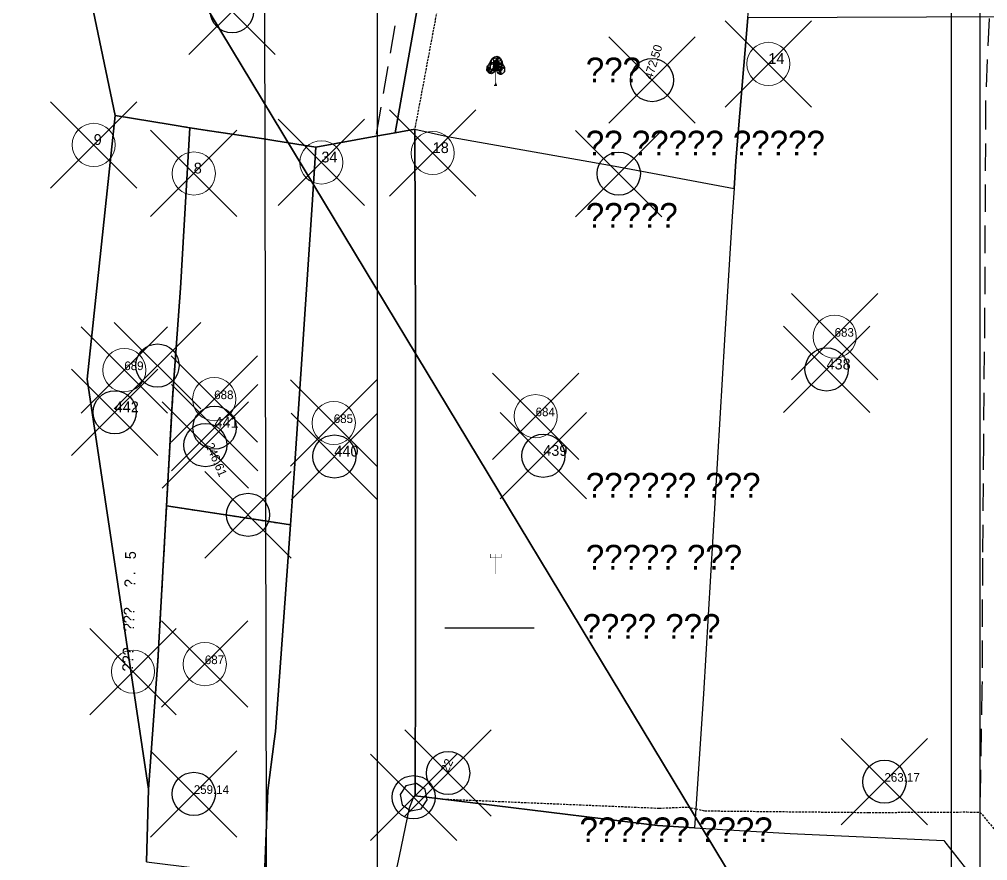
# Model space of a CAD drawing. Header units: millimetres. Extents: x -1419336 to 38707697, y -75591640 to 81.
# Drawn here: x 771.9 to 996.1, y -1547.2 to -1352.4 of the extents above; entities that cross this region are included whole.
import ezdxf

# ---------------------------------------------------------------- set-up
doc = ezdxf.new("R2010")
doc.units = ezdxf.units.MM
doc.header["$PDMODE"] = 35
doc.header["$PDSIZE"] = 10
for name, pattern in [('ACAD_ISO02W100', [15, 12, -3]), ('DASHED', [0.75, 0.5, -0.25]), ('DASHED2', [9.525, 6.35, -3.175])]:
    doc.linetypes.add(name, pattern=pattern)
for name, color, linetype in [('Image', 7, 'Continuous'), ('Legend', 250, 'Continuous'), ('Line_Marking_Adusting_Sheet', 1, 'Continuous'), ('Sym_Electric_Pole', 250, 'Continuous'), ('Sym_Traverse_Stone', 5, 'Continuous'), ('Sym_Tree', 92, 'Continuous'), ('Text_Dimension_No', 1, 'Continuous'), ('Text_Survey_No_Old', 5, 'Continuous'), ('Text_Traverse_Stone_No', 1, 'Continuous')]:
    doc.layers.add(name, color=color, linetype=linetype)
for name, color, linetype, lineweight in [('Line_Vahivat', 250, 'ACAD_ISO02W100', 25), ('Plane_Table_Station', 1, 'Continuous', 25), ('Poly_Survey_Bndry', 250, 'Continuous', 30), ('Poly_Village_Bndry', 250, 'Continuous', 30), ('Text_Map_In', 250, 'Continuous', 0), ('Text_Survey_No', 250, 'Continuous', 0)]:
    doc.layers.add(name, color=color, linetype=linetype, lineweight=lineweight)
doc.layers.add('Text_Chalta_No', color=5, linetype='Continuous', lineweight=0, true_color=0x0000ff)
doc.styles.add('Fence', font='txt.shx')
doc.styles.get("Standard").update_dxf_attribs({"font": 'SakalBharati.ttf'})
doc.linetypes.add('FENCE', pattern='A,2,-0.252673,["X",Fence,S=0.75,R=0,X=0,Y=-0.373672],-0.747327', length=3)
picture_1 = doc.add_image_def('image3.jpg', size_in_pixel=(14388, 11097))

msp = doc.modelspace()

# ---------------------------------------------------------------- linework, layer by layer
at = {"layer": 'Legend', "color": 0, "linetype": 'FENCE', "lineweight": -3, "transparency": 33554687}
msp.add_line((891.1, -1493.39), (870.45, -1493.39), dxfattribs=at)
at = {"layer": 'Legend'}
msp.add_lwpolyline([(-63.2, -1105.39), (994.35, -1105.39), (994.35, -1801.26), (-63.2, -1801.26)], close=True, dxfattribs=at)
at = {"layer": 'Legend', "lineweight": 30}
msp.add_lwpolyline([(876.16, -1794.64), (-56.58, -1794.64), (-56.58, -1112.01), (876.16, -1112.01), (987.73, -1112.01), (987.73, -1154.3), (987.73, -1188.75), (987.73, -1205.79), (987.73, -1213), (987.73, -1224.82), (987.73, -1660.73), (987.73, -1720.19), (987.73, -1760.13), (987.73, -1794.64)], close=True, dxfattribs=at)
msp.add_lwpolyline([(854.78, -1112.01), (854.78, -1154.3), (854.78, -1188.75), (854.78, -1224.82), (854.78, -1660.73), (854.78, -1720.19), (854.78, -1760.13), (854.78, -1794.64)], dxfattribs=at)
at = {"layer": 'Line_Marking_Adusting_Sheet'}
msp.add_lwpolyline([(829.5, -1734.35), (828.46, -1193.34)], dxfattribs=at)
at = {"layer": 'Line_Vahivat', "linetype": 'DASHED2'}
for points in [[(1003.02, -1220.7), (999.55, -1287.49), (996.86, -1342.63), (995.65, -1371.55), (995.44, -1419.81), (995.16, -1450.34), (994.94, -1477.16), (994.83, -1507.12), (994.36, -1536.33), (994.31, -1553.13)], [(863.72, -1325.73), (854.43, -1379.42)]]:
    msp.add_lwpolyline(points, dxfattribs=at)
at = {"layer": 'Line_Vahivat', "linetype": 'DASHED'}
for points in [[(886.02, -1256.89), (875.62, -1314.39), (868.18, -1352.63), (863.47, -1377.78)], [(869.34, -1532.91), (920.1, -1535.05), (926.72, -1534.79), (928.57, -1535.21)], [(928.57, -1535.21), (930.62, -1535.67), (968.62, -1536.05), (991.35, -1535.93), (994.37, -1535.98), (997.7, -1539.94), (999.78, -1542.36)]]:
    msp.add_lwpolyline(points, dxfattribs=at)
at = {"layer": 'Plane_Table_Station'}
for p in [(910.72, -1388.09), (803.9, -1432.53), (824.87, -1467.11)]:
    msp.add_point(p, dxfattribs=at)
at = {"layer": 'Poly_Survey_Bndry'}
for points in [[(886.02, -1256.89), (880.52, -1256.47), (868.25, -1325.96), (858.95, -1378.6), (863.47, -1377.78), (871.06, -1379.48), (909.89, -1386.38), (937.42, -1391.49), (937.83, -1385.13), (940.58, -1352.03), (942.21, -1332.46), (944.47, -1306.49), (947, -1276.88), (948.38, -1262.4), (948.42, -1261.27), (941.31, -1260.86), (911.13, -1258.8)], [(787.65, -1343.53), (794.07, -1374.64), (806.82, -1376.74), (811.38, -1377.47), (815.94, -1378.19), (828.51, -1380.06), (831.33, -1380.51), (840.58, -1381.92), (854.43, -1379.42), (854.43, -1379.42), (858.95, -1378.6), (868.25, -1325.96), (864.6, -1325.81), (863.72, -1325.73), (832.8, -1322.82), (829.91, -1322.66), (828.56, -1322.65), (822.14, -1322.03), (819.71, -1321.77), (817.9, -1322.27), (793.4, -1317.61), (790.59, -1329.82)], [(794.07, -1374.64), (787.61, -1435.67), (801.79, -1530.65), (803.98, -1500.94), (806, -1465), (807.41, -1439.99), (809.2, -1414.58), (811.38, -1377.47), (806.82, -1376.74)], [(806, -1465), (827.3, -1468.29), (834.67, -1469.41), (835.52, -1457.53), (839.72, -1395.28), (840.58, -1381.92), (831.33, -1380.51), (828.51, -1380.06), (815.94, -1378.19), (811.38, -1377.47), (809.2, -1414.58), (807.41, -1439.99)], [(863.47, -1377.78), (871.06, -1379.48), (909.89, -1386.38), (937.42, -1391.49), (937.01, -1397.92), (935.18, -1426.57), (930.35, -1508.6), (928.57, -1535.21), (928.28, -1539.57), (919.69, -1539.05), (869.34, -1532.91), (863.6, -1532.22), (863.63, -1500.36), (863.63, -1474.58), (863.63, -1425.91)], [(806, -1465), (803.98, -1500.94), (801.79, -1530.65), (801.34, -1547.46), (813.14, -1548.94), (828.68, -1550.74), (829.44, -1530.95), (830.93, -1519.53), (831.24, -1517.3), (833.37, -1487.6), (834.67, -1469.41), (827.3, -1468.29)]]:
    msp.add_lwpolyline(points, close=True, dxfattribs=at)
for points in [[(868.25, -1325.96), (858.95, -1378.6)], [(794.07, -1374.64), (787.65, -1343.53)], [(1000.02, -1549.75), (999.78, -1542.36), (998.7, -1509.48), (997.93, -1485.43), (998.13, -1483.44), (998.24, -1473.64), (998.78, -1451.8), (998.88, -1447.09), (999.27, -1427.76), (1000.38, -1398.55), (1002.29, -1361.49), (1002.69, -1351.77), (940.58, -1352.03), (937.83, -1385.13), (937.42, -1391.49), (937.01, -1397.92), (935.18, -1426.57), (930.35, -1508.6), (928.57, -1535.21), (928.28, -1539.57), (950.38, -1540.89), (986, -1542.54), (986.49, -1543.12), (993.26, -1551.78)], [(940.58, -1352.03), (937.83, -1385.13), (937.42, -1391.49)], [(801.79, -1530.65), (787.61, -1435.67), (794.07, -1374.64)], [(857.03, -1559.61), (859.96, -1546.2), (862.27, -1534.97), (863.35, -1532.18), (863.6, -1532.22), (863.63, -1500.36), (863.63, -1474.58), (863.63, -1425.91), (863.47, -1377.78), (858.95, -1378.6), (854.43, -1379.42), (854.43, -1379.42), (840.58, -1381.92), (839.72, -1395.28), (835.52, -1457.53), (834.67, -1469.41), (833.37, -1487.6), (831.24, -1517.3), (830.93, -1519.53), (829.44, -1530.95), (828.68, -1550.74)], [(854.43, -1379.42), (854.43, -1379.42), (858.95, -1378.6)], [(858.95, -1378.6), (863.47, -1377.78)], [(863.47, -1377.78), (863.63, -1425.91), (863.63, -1474.58), (863.63, -1500.36), (863.6, -1532.22)], [(863.47, -1377.78), (871.06, -1379.48), (909.89, -1386.38), (937.42, -1391.49)], [(840.58, -1381.92), (831.33, -1380.51), (828.51, -1380.06)], [(840.58, -1381.92), (854.43, -1379.42)], [(834.67, -1469.41), (835.52, -1457.53), (839.72, -1395.28), (840.58, -1381.92)], [(937.42, -1391.49), (937.01, -1397.92), (935.18, -1426.57), (930.35, -1508.6), (928.57, -1535.21)], [(829.44, -1530.95), (830.93, -1519.53), (831.24, -1517.3), (833.37, -1487.6), (834.67, -1469.41)], [(801.34, -1547.46), (801.79, -1530.65)], [(928.57, -1535.21), (928.28, -1539.57)]]:
    msp.add_lwpolyline(points, dxfattribs=at)
at = {"layer": 'Poly_Survey_Bndry', "linetype": 'DASHED'}
for points in [[(811.38, -1377.47), (806.82, -1376.74), (794.07, -1374.64)], [(811.38, -1377.47), (809.2, -1414.58), (807.41, -1439.99), (806, -1465)], [(828.51, -1380.06), (815.94, -1378.19), (811.38, -1377.47)], [(806, -1465), (803.98, -1500.94), (801.79, -1530.65)], [(806, -1465), (827.3, -1468.29), (834.67, -1469.41)], [(829.44, -1530.95), (828.68, -1550.74)]]:
    msp.add_lwpolyline(points, dxfattribs=at)
at = {"layer": 'Poly_Village_Bndry'}
for points in [[(824.92, -1641.95), (836.5, -1633.5), (848.11, -1625.02), (850.04, -1608.31), (852, -1593.17), (853.58, -1580.1), (855.21, -1568.26), (857.03, -1559.61), (859.96, -1546.2), (862.27, -1534.97), (863.35, -1532.18)], [(863.35, -1532.18), (863.6, -1532.22)], [(863.6, -1532.22), (869.34, -1532.91)], [(869.34, -1532.91), (919.69, -1539.05), (928.28, -1539.57)], [(928.28, -1539.57), (950.38, -1540.89), (986, -1542.54), (986.49, -1543.12), (993.26, -1551.78), (1000.91, -1561.6)]]:
    msp.add_lwpolyline(points, dxfattribs=at)
at = {"layer": 'Sym_Electric_Pole'}
for points, const_width in [([(880.9, -1477.08), (883.55, -1477.08)], 0.1), ([(880.95, -1477.08), (880.95, -1476.2)], 0.064), ([(880.98, -1477.09), (880.98, -1476.21)], 0.1), ([(882.23, -1477.08), (882.23, -1476.2)], 0.1), ([(882.23, -1477.08), (882.23, -1480.81)], 0.1), ([(882.23, -1477.08), (882.23, -1476.2)], 0.064), ([(883.47, -1477.04), (883.47, -1476.16)], 0.1)]:
    msp.add_lwpolyline(points, dxfattribs=dict(at, const_width=const_width))
at = {"layer": 'Sym_Traverse_Stone'}
msp.add_lwpolyline([(866.36, -1533.15), (865.89, -1530.74), (863.85, -1529.37), (861.44, -1529.84), (860.07, -1531.88), (860.55, -1534.29), (862.58, -1535.66), (864.99, -1535.19)], close=True, dxfattribs=at)
msp.add_point((863.22, -1532.51), dxfattribs=at)
at = {"layer": 'Sym_Tree'}
for p, q in [((882.45, -1360.98), (882.23, -1361)), ((881.87, -1367.58), (882.5, -1367.58))]:
    msp.add_line(p, q, dxfattribs=at)
at = {"layer": 'Sym_Tree', "color": 82, "const_width": 0.8}
for points in [[(881.91, -1364.36), (882.01, -1361.81)], [(882, -1364.37), (882.1, -1361.82)], [(882.34, -1363.99), (882.44, -1361.45)], [(882.66, -1364.42), (882.76, -1361.87)], [(881.27, -1363.77), (881.6, -1364.24)], [(881.78, -1363.88), (882.11, -1364.35)], [(883.55, -1363.99), (883.07, -1364.31)], [(883.18, -1363.79), (883.52, -1364.26)]]:
    msp.add_lwpolyline(points, dxfattribs=at)
at = {"layer": 'Sym_Tree', "color": 34}
msp.add_lwpolyline([(882.23, -1367.58, 0.48, 0.16, 0), (882.23, -1366.94, 0.16, 0.16, 0), (882.23, -1364.33, 0.16, 0.16, 0)], format="xyseb", dxfattribs=at)
at = {"layer": 'Sym_Tree', "color": 82}
msp.add_open_spline([(882.01, -1364.44), (881.86, -1364.6), (881.64, -1364.84), (881.21, -1364.95), (880.83, -1364.92), (880.5, -1364.6), (880.04, -1364.21), (880.25, -1363.62), (880.26, -1363.04), (880.93, -1362.71), (880.95, -1361.9), (881.45, -1361.39), (881.85, -1361.04), (882.13, -1361.01), (882.23, -1361)], degree=3, knots=[0, 0, 0, 0, 0.357151, 0.545743, 0.741494, 0.970117, 1.319935, 1.641608, 1.935314, 2.250626, 2.755061, 3.137005, 3.457298, 3.618487, 3.618487, 3.618487, 3.618487], dxfattribs=at)
at = {"layer": 'Sym_Tree', "color": 82, "start_tangent": (882.225801, -1367.581842), "end_tangent": (882.225801, -1367.581842)}
msp.add_spline([(882.45, -1364.44), (882.88, -1364.91), (883.19, -1365.03), (883.53, -1365.03), (883.88, -1364.83), (884.32, -1364.4), (884.33, -1363.84), (884.28, -1363.32), (883.93, -1362.89), (883.71, -1362.03), (883.36, -1361.46), (882.94, -1361.08), (882.45, -1360.98)], degree=3, dxfattribs=at)
at = {"layer": 'Sym_Tree', "color": 82}
for points in [[(882.23, -1361), (881.53, -1361.34), (881.24, -1361.59), (881.08, -1361.86)], [(881.28, -1361.64), (881.34, -1361.59), (882.23, -1361), (882.04, -1361.02)], [(882.67, -1361), (882.1, -1361.38), (881.65, -1361.39), (882.23, -1361)], [(881.65, -1361.39), (882.23, -1361), (882.43, -1361), (882.31, -1361.14)], [(882.23, -1361), (882.04, -1361.02), (881.85, -1361.09), (881.68, -1361.2)], [(881.85, -1361.09), (881.68, -1361.2), (881.96, -1361.06), (882.04, -1361.02)], [(881.78, -1361.59), (882.05, -1361.37), (882.67, -1361), (882.84, -1361.86)], [(881.96, -1361.06), (882.04, -1361.02), (881.84, -1361.1), (882.04, -1361.02)], [(881.84, -1361.1), (882.04, -1361.02), (882, -1361.06), (881.96, -1361.06)], [(882.67, -1361), (882.84, -1361.86), (882.11, -1361.84), (882.09, -1361.39)], [(882.23, -1361), (882.45, -1360.98), (882.67, -1361), (882.1, -1361.38)], [(882.43, -1361), (882.31, -1361.14), (882.17, -1361.18), (882.27, -1361.08)], [(882.17, -1361.18), (882.19, -1361.12), (882.27, -1361.08), (882.23, -1361)], [(882.27, -1361.08), (882.23, -1361), (882.43, -1361), (882.27, -1361.08)], [(882.43, -1361), (882.27, -1361.08), (882.45, -1360.98), (882.67, -1361)], [(883.48, -1361.7), (883.24, -1361.45), (882.67, -1361), (882.4, -1361.83)], [(882.67, -1361), (882.4, -1361.83), (883.12, -1361.91), (883.2, -1361.47)], [(882.45, -1360.98), (882.67, -1361), (882.94, -1361.1), (882.86, -1361.05)], [(882.67, -1361), (883.32, -1361.42), (883.58, -1361.71), (883.7, -1362)], [(883.54, -1361.76), (883.48, -1361.7), (882.67, -1361), (882.86, -1361.05)], [(882.67, -1361), (882.86, -1361.05), (883.04, -1361.14), (883.19, -1361.27)], [(880.4, -1363.24), (880.24, -1363.44), (880.15, -1364.02), (880.95, -1364.09)], [(880.36, -1363.07), (880.3, -1363.2), (880.26, -1363.35), (880.24, -1363.44)], [(880.26, -1363.35), (880.24, -1363.44), (880.42, -1363.52), (880.61, -1363.17)], [(880.36, -1363.27), (880.36, -1363.27), (880.4, -1363.24), (880.24, -1363.44)], [(880.54, -1363.08), (880.56, -1363.66), (880.25, -1363.43), (880.56, -1363.66)], [(880.25, -1363.43), (880.56, -1363.66), (880.72, -1363.25), (880.61, -1363.17)], [(880.3, -1363.31), (880.27, -1363.32), (880.26, -1363.35), (880.35, -1363.25)], [(880.26, -1363.35), (880.35, -1363.25), (880.35, -1363.25)], [(880.36, -1363.27), (880.27, -1363.32), (880.33, -1363.29), (880.32, -1363.18)], [(880.33, -1363.29), (880.32, -1363.18), (880.3, -1363.31), (880.27, -1363.32)], [(880.29, -1363.38), (880.29, -1363.38), (880.36, -1363.27), (880.27, -1363.32)], [(880.51, -1363.11), (880.43, -1363.09), (880.32, -1363.18), (880.29, -1363.38)], [(880.32, -1363.18), (880.29, -1363.38), (880.38, -1363.25), (880.4, -1363.15)], [(880.38, -1363.32), (880.38, -1363.25), (880.29, -1363.38)], [(880.6, -1363), (880.53, -1363.01), (880.36, -1363.07), (880.3, -1363.2)], [(880.4, -1363.15), (880.43, -1363.09), (880.32, -1363.18), (880.36, -1363.07)], [(880.32, -1363.18), (880.36, -1363.07), (880.38, -1363.32), (880.38, -1363.25)], [(880.35, -1363.25), (880.35, -1363.25), (880.36, -1363.27)], [(880.46, -1363.1), (881.03, -1362.91), (880.37, -1363.07), (880.43, -1363.01)], [(880.37, -1363.07), (880.43, -1363.01), (880.47, -1362.97), (880.53, -1362.91)], [(880.51, -1363.14), (880.38, -1363.25), (880.58, -1363.11), (880.54, -1363.08)], [(880.38, -1363.25), (880.4, -1363.15), (880.51, -1363.11)], [(880.42, -1363.52), (880.61, -1363.17), (880.51, -1363.14), (880.38, -1363.25)], [(880.51, -1363.11), (880.51, -1363.11), (880.4, -1363.15), (880.43, -1363.09)], [(880.53, -1362.92), (880.47, -1362.97), (880.43, -1363.01), (880.51, -1362.99)], [(880.43, -1363.01), (880.51, -1362.99), (880.53, -1363.01), (880.6, -1363)], [(880.56, -1363.09), (880.61, -1363.05), (880.51, -1363.11), (880.43, -1363.09)], [(880.58, -1363.11), (880.54, -1363.08), (880.46, -1363.1), (881.03, -1362.91)], [(880.47, -1362.97), (880.53, -1362.91), (880.59, -1362.87), (880.61, -1362.98)], [(880.59, -1362.87), (880.61, -1362.98), (880.53, -1363.01), (880.47, -1362.97)], [(880.53, -1363.01), (880.47, -1362.97), (880.53, -1362.91), (880.54, -1362.97)], [(880.47, -1362.97), (880.53, -1362.97), (880.53, -1362.92), (880.47, -1362.97)], [(880.53, -1362.97), (880.53, -1362.97), (880.47, -1362.97), (880.53, -1362.97)], [(880.56, -1362.93), (880.51, -1362.99), (880.71, -1362.76)], [(880.61, -1362.98), (880.53, -1362.97), (880.56, -1362.93), (880.51, -1362.99)], [(880.53, -1362.91), (880.54, -1362.97), (880.53, -1362.92), (880.56, -1362.93)], [(880.53, -1362.92), (880.56, -1362.93), (880.53, -1362.97)], [(880.53, -1363.01), (880.6, -1363), (880.61, -1362.98), (880.53, -1362.97)], [(880.6, -1363), (880.6, -1363), (880.6, -1363), (880.53, -1363.01)], [(880.72, -1363.25), (880.62, -1363.05), (880.54, -1363.08), (880.56, -1363.66)], [(880.62, -1363.05), (880.62, -1363.16), (880.54, -1363.08), (880.62, -1363.05)], [(880.54, -1363.08), (880.62, -1363.05), (880.61, -1363.15), (880.54, -1363.11)], [(880.61, -1363.15), (880.54, -1363.11), (880.61, -1363.15), (880.62, -1363.06)], [(880.68, -1363.33), (880.6, -1363.3), (880.68, -1363.33), (880.54, -1363.28)], [(880.68, -1363.33), (880.54, -1363.28), (880.68, -1363.33), (880.56, -1363.66)], [(881.2, -1362.83), (881.08, -1363.99), (880.56, -1363.66), (880.83, -1363.09)], [(881.08, -1363.99), (880.56, -1363.66), (880.6, -1363), (880.83, -1362.95)], [(880.61, -1363.15), (880.62, -1363.06), (880.56, -1363.09), (880.61, -1363.05)], [(880.56, -1363.66), (880.83, -1363.09), (880.79, -1363.9), (880.79, -1364.21)], [(880.68, -1363.33), (880.56, -1363.66), (880.61, -1363.17), (880.72, -1363.25)], [(880.72, -1363.25), (880.78, -1363.37), (880.56, -1363.66), (880.71, -1363.34)], [(880.59, -1362.87), (880.6, -1362.89), (880.71, -1362.76), (880.84, -1362.68)], [(880.71, -1362.76), (880.71, -1362.76), (880.59, -1362.87), (880.6, -1362.89)], [(880.72, -1363.25), (880.61, -1363.17), (880.72, -1363.25), (880.59, -1363.29)], [(880.72, -1363.25), (880.59, -1363.29), (880.72, -1363.25), (880.78, -1363.37)], [(880.85, -1362.82), (880.84, -1362.68), (880.6, -1363)], [(880.71, -1362.76), (880.84, -1362.68), (880.6, -1363), (880.6, -1362.89)], [(880.6, -1363), (880.6, -1362.89), (880.66, -1362.97), (880.84, -1362.68)], [(880.6, -1363), (880.83, -1362.95), (881.01, -1362.8), (880.83, -1362.95)], [(880.6, -1363), (880.6, -1363), (880.6, -1363)], [(880.6, -1363), (880.6, -1363), (880.6, -1363)], [(880.61, -1363.17), (880.66, -1363.13), (880.62, -1363.05), (880.62, -1363.16)], [(880.61, -1363.17), (880.72, -1363.25), (880.61, -1363.17), (880.66, -1363.13)], [(880.82, -1362.98), (880.83, -1363.09), (880.72, -1363.25), (880.62, -1363.05)], [(880.66, -1362.97), (880.84, -1362.68), (880.85, -1362.82), (880.96, -1362.82)], [(880.85, -1362.88), (880.85, -1362.82), (880.66, -1362.97), (880.84, -1362.88)], [(880.66, -1362.97), (880.84, -1362.88), (880.85, -1362.82), (880.68, -1362.94)], [(880.85, -1362.82), (880.68, -1362.94), (880.84, -1362.88), (880.85, -1362.82)], [(880.71, -1362.76), (880.84, -1362.68), (880.95, -1362.39), (880.91, -1362.39)], [(880.83, -1362.59), (880.83, -1362.58), (880.71, -1362.76), (880.84, -1362.68)], [(880.83, -1363.09), (880.82, -1362.98), (880.74, -1363.29), (880.72, -1363.25)], [(880.74, -1363.29), (880.72, -1363.25), (880.87, -1363.25), (880.82, -1363.31)], [(880.78, -1363.37), (880.82, -1363.31), (880.83, -1363.09), (880.82, -1362.98)], [(880.87, -1363.25), (880.83, -1363.09), (880.83, -1363.09), (880.82, -1362.98)], [(880.83, -1363.09), (880.82, -1362.98), (880.82, -1362.98), (880.92, -1362.99)], [(880.82, -1362.98), (880.92, -1362.99), (880.82, -1362.98), (880.83, -1363.09)], [(880.87, -1363.25), (880.82, -1363.31), (881.08, -1363.99), (880.93, -1364.01)], [(880.87, -1362.72), (880.84, -1362.68), (880.83, -1362.59), (880.83, -1362.58)], [(881.01, -1362.8), (880.83, -1362.95), (880.83, -1363.09), (880.83, -1362.95)], [(881.2, -1362.83), (881.01, -1362.8), (880.87, -1363.25), (880.83, -1363.09)], [(880.83, -1363.09), (880.83, -1362.95), (880.85, -1362.82)], [(880.85, -1362.82), (880.85, -1362.82), (880.85, -1362.82), (880.84, -1362.68)], [(880.84, -1362.88), (880.85, -1362.82), (880.87, -1362.72), (880.84, -1362.68)], [(881.15, -1362.19), (880.95, -1362.39), (881.01, -1362.8), (880.85, -1362.82)], [(880.85, -1362.65), (880.87, -1362.72), (880.95, -1362.39), (880.99, -1362.57)], [(880.89, -1362.48), (880.86, -1362.53), (880.85, -1362.65), (880.87, -1362.72)], [(881.01, -1362.8), (880.85, -1362.82), (881.28, -1362.84), (881.75, -1362.84)], [(880.85, -1362.82), (880.85, -1362.82), (880.85, -1362.82)], [(880.85, -1362.82), (880.96, -1362.82), (880.85, -1362.88), (880.85, -1362.82)], [(880.86, -1362.6), (880.87, -1362.72), (881.03, -1362.15), (881.05, -1362.09)], [(880.95, -1362.39), (880.91, -1362.39), (880.89, -1362.48), (880.86, -1362.53)], [(880.89, -1362.48), (880.95, -1362.39), (880.86, -1362.6), (880.87, -1362.72)], [(880.95, -1362.39), (880.99, -1362.57), (880.89, -1362.48), (880.95, -1362.39)], [(880.97, -1362.22), (880.91, -1362.39), (881.15, -1361.89), (881.12, -1361.88)], [(881.02, -1362), (880.98, -1362.15), (880.97, -1362.22), (880.91, -1362.39)], [(881.01, -1362.14), (881.02, -1362.09), (880.91, -1362.39), (880.94, -1362.39)], [(880.97, -1362.31), (880.91, -1362.39), (880.98, -1362.15), (881.03, -1362.15)], [(880.95, -1362.34), (880.98, -1362.24), (880.97, -1362.31), (880.91, -1362.39)], [(880.91, -1362.39), (880.94, -1362.39), (880.96, -1362.33), (880.97, -1362.31)], [(881.24, -1361.59), (881.08, -1361.86), (881.01, -1362.14), (880.95, -1362.39)], [(881.36, -1361.98), (881.12, -1361.88), (881.15, -1362.19), (880.95, -1362.39)], [(881.01, -1362.14), (880.95, -1362.39), (881.3, -1362.25), (881.36, -1361.98)], [(881, -1362.16), (881.02, -1362), (880.95, -1362.34), (880.98, -1362.24)], [(880.96, -1362.33), (880.97, -1362.31), (880.98, -1362.24), (881.02, -1362.09)], [(880.98, -1362.24), (881.02, -1362.09), (881.03, -1361.99), (881.02, -1361.99)], [(880.98, -1362.15), (881.03, -1362.15), (881.02, -1362), (880.98, -1362.15)], [(881.02, -1361.99), (881.08, -1361.86), (881, -1362.16), (881.02, -1362)], [(881.03, -1362.15), (881.05, -1362.09), (881.01, -1362.14), (881.02, -1362.09)], [(881.01, -1362.8), (881.52, -1362.75), (881.15, -1362.19), (881.38, -1362.55)], [(881.15, -1362.19), (881.38, -1362.55), (881.52, -1362.75), (881.01, -1362.8)], [(881.59, -1362.41), (881.52, -1362.75), (881.01, -1362.8), (881.52, -1362.75)], [(881.52, -1362.75), (881.01, -1362.8), (881.28, -1362.84)], [(881.2, -1362.83), (881.46, -1363), (881.2, -1362.83), (881.01, -1362.8)], [(881.36, -1361.98), (881.21, -1361.66), (881.08, -1361.86), (881.02, -1362.09)], [(881.08, -1361.86), (881.02, -1362.09), (881.15, -1362.19), (881.36, -1361.98)], [(881.02, -1362.09), (881.06, -1361.94), (881.08, -1361.86), (881.06, -1361.94)], [(881.08, -1361.86), (881.06, -1361.94), (881.02, -1361.99), (881.08, -1361.86)], [(881.03, -1361.99), (881.02, -1361.99), (881.02, -1362.09), (881.06, -1361.94)], [(881.15, -1361.89), (881.12, -1361.88), (881.4, -1361.5), (881.53, -1361.34)], [(881.15, -1362.19), (881.36, -1361.98), (881.36, -1361.98), (881.12, -1361.88)], [(881.65, -1362.21), (882, -1362.21), (881.59, -1362.41), (881.15, -1362.19)], [(881.59, -1362.41), (881.15, -1362.19), (881.59, -1362.41), (881.52, -1362.75)], [(881.46, -1363), (881.5, -1362.84), (881.2, -1362.83), (881.46, -1363)], [(881.3, -1362.25), (881.36, -1361.98), (881.36, -1361.98), (881.21, -1361.66)], [(881.34, -1361.59), (881.3, -1361.55), (881.23, -1361.69), (881.25, -1361.74)], [(881.23, -1361.69), (881.25, -1361.74), (881.28, -1361.64), (881.34, -1361.59)], [(881.4, -1361.5), (881.53, -1361.34), (881.24, -1361.59), (881.4, -1361.5)], [(881.24, -1361.59), (881.4, -1361.5), (881.34, -1361.59), (881.3, -1361.55)], [(881.36, -1361.98), (881.25, -1361.74), (881.32, -1361.59), (881.64, -1361.39)], [(881.32, -1361.67), (881.26, -1361.69), (881.25, -1361.74), (881.32, -1361.67)], [(881.25, -1361.74), (881.32, -1361.67), (882.08, -1362.01), (882.35, -1362.12)], [(881.32, -1361.67), (881.32, -1361.62), (881.32, -1361.67), (881.26, -1361.69)], [(881.28, -1362.84), (881.75, -1362.84), (882.28, -1362.49), (882.38, -1362.14)], [(881.28, -1362.84), (881.28, -1362.84), (881.46, -1363), (881.5, -1362.84)], [(881.32, -1361.59), (881.64, -1361.39), (881.67, -1361.84), (881.32, -1361.67)], [(881.57, -1361.44), (881.64, -1361.39), (881.32, -1361.67), (881.32, -1361.62)], [(881.67, -1361.84), (881.32, -1361.67), (881.33, -1361.76), (881.67, -1361.84)], [(881.33, -1361.76), (881.67, -1361.84), (881.64, -1361.39), (882.35, -1361.11)], [(881.61, -1361.37), (881.42, -1361.48), (881.34, -1361.59), (881.61, -1361.37)], [(881.64, -1361.39), (881.42, -1361.48), (881.37, -1361.63), (881.42, -1361.66)], [(881.37, -1361.63), (881.42, -1361.66), (881.57, -1361.44), (881.64, -1361.39)], [(881.64, -1361.39), (882.35, -1361.11), (881.64, -1361.39), (881.42, -1361.48)], [(881.53, -1361.34), (881.82, -1361.2), (881.61, -1361.37), (881.42, -1361.48)], [(881.82, -1361.2), (881.85, -1361.09), (881.68, -1361.2), (881.53, -1361.34)], [(881.68, -1361.2), (881.53, -1361.34), (881.82, -1361.2), (881.71, -1361.2)], [(881.82, -1361.2), (881.71, -1361.2), (881.53, -1361.34), (881.82, -1361.2)], [(882.82, -1363.56), (881.76, -1363.6), (881.64, -1362.83), (881.53, -1363.99)], [(881.65, -1362.21), (881.59, -1362.41), (881.59, -1362.41), (881.65, -1362.21)], [(882.08, -1362.01), (882.35, -1362.12), (881.65, -1362.21), (882, -1362.21)], [(882, -1361.06), (881.96, -1361.06), (881.68, -1361.2), (881.82, -1361.2)], [(882, -1361.06), (881.82, -1361.2), (881.83, -1361.13), (881.68, -1361.2)], [(881.68, -1361.2), (881.82, -1361.2), (881.94, -1361.08), (881.95, -1361.07)], [(881.83, -1361.13), (881.68, -1361.2), (881.82, -1361.2), (881.85, -1361.09)], [(882.84, -1361.86), (882.11, -1361.84), (881.8, -1361.98), (881.69, -1361.74)], [(882.04, -1362.41), (882.09, -1362.21), (882.82, -1363.56), (881.76, -1363.6)], [(882.09, -1361.44), (882.1, -1361.38), (881.78, -1361.59), (882.05, -1361.37)], [(881.93, -1361.09), (881.93, -1361.09), (882, -1361.06), (881.82, -1361.2)], [(881.94, -1361.08), (881.95, -1361.07), (881.84, -1361.1), (881.82, -1361.2)], [(881.84, -1361.1), (881.82, -1361.2), (881.95, -1361.07), (881.91, -1361.09)], [(881.95, -1361.07), (881.91, -1361.09), (881.93, -1361.09)], [(882.84, -1361.86), (882.11, -1361.84), (882.09, -1362.21), (882.04, -1362.41)], [(883.03, -1361.13), (882.86, -1361.05), (882.09, -1361.4), (882.09, -1361.44)], [(882.09, -1361.4), (882.09, -1361.44), (882.1, -1361.38)], [(882.1, -1361.38), (882.1, -1361.38), (882.09, -1361.44), (882.1, -1361.38)], [(882.11, -1361.84), (882.09, -1361.39), (882.84, -1361.86), (882.11, -1361.84)], [(882.72, -1362.49), (882.82, -1362.14), (882.84, -1361.86), (882.11, -1361.84)], [(882.17, -1361.18), (882.27, -1361.08), (882.31, -1361.14), (882.17, -1361.18)], [(882.31, -1361.14), (882.17, -1361.18), (882.19, -1361.12), (882.27, -1361.08)], [(883.12, -1362.48), (883.09, -1362.28), (882.2, -1363.52), (883.24, -1363.7)], [(882.2, -1363.52), (883.24, -1363.7), (883.46, -1362.95), (883.43, -1364.12)], [(882.43, -1362.47), (882.38, -1362.11), (882.4, -1361.83), (883.12, -1361.91)], [(883.38, -1362.95), (882.91, -1362.89), (882.43, -1362.47), (882.38, -1362.11)], [(883.12, -1361.91), (883.2, -1361.47), (882.4, -1361.83), (883.12, -1361.91)], [(882.4, -1361.83), (883.12, -1361.91), (883.09, -1362.28), (883.12, -1362.48)], [(882.4, -1361.83), (883.12, -1361.91), (883.41, -1362.08), (883.55, -1361.86)], [(883.55, -1361.86), (883.49, -1361.78), (882.69, -1362.02), (882.41, -1362.1)], [(882.69, -1362.02), (882.41, -1362.1), (883.09, -1362.28), (882.74, -1362.23)], [(882.5, -1361.1), (882.42, -1361.05), (882.61, -1361.14), (882.42, -1361.05)], [(882.61, -1361.14), (882.42, -1361.05), (882.45, -1361.08), (882.5, -1361.1)], [(882.5, -1361.1), (882.54, -1361.13), (882.52, -1361.12)], [(883.46, -1361.87), (883.12, -1361.91), (883.2, -1361.47), (882.54, -1361.09)], [(883.2, -1361.47), (882.54, -1361.09), (883.21, -1361.46), (883.41, -1361.58)], [(882.94, -1362.95), (882.94, -1362.95), (882.73, -1363.08), (882.72, -1362.92)], [(883.09, -1362.28), (882.74, -1362.23), (883.12, -1362.48), (883.6, -1362.32)], [(883.04, -1361.14), (883.19, -1361.27), (882.94, -1361.1), (882.86, -1361.05)], [(882.9, -1361.08), (882.94, -1361.1), (883.19, -1361.27), (883.05, -1361.25)], [(882.96, -1361.12), (882.96, -1361.12), (882.9, -1361.08), (883.05, -1361.25)], [(882.9, -1361.08), (883.05, -1361.25), (883.05, -1361.18), (883.19, -1361.27)], [(883.66, -1362.94), (883.81, -1362.98), (883.38, -1362.95), (882.91, -1362.89)], [(883.19, -1361.27), (883.05, -1361.25), (882.95, -1361.12), (882.94, -1361.1)], [(882.95, -1361.12), (882.94, -1361.1), (883.05, -1361.14), (883.05, -1361.25)], [(883.05, -1361.14), (883.05, -1361.25), (882.94, -1361.1), (882.98, -1361.13)], [(883.05, -1361.18), (883.19, -1361.27), (883.05, -1361.25), (883.03, -1361.13)], [(883.05, -1361.25), (883.03, -1361.13), (883.19, -1361.27), (883.32, -1361.42)], [(883.19, -1361.27), (883.32, -1361.42), (883.05, -1361.25), (883.16, -1361.27)], [(883.05, -1361.25), (883.16, -1361.27), (883.32, -1361.42), (883.05, -1361.25)], [(883.32, -1361.42), (883.05, -1361.25), (883.24, -1361.45), (883.41, -1361.58)], [(883.09, -1362.28), (883.12, -1362.48), (883.12, -1362.48), (883.09, -1362.28)], [(883.5, -1361.7), (883.2, -1361.47), (883.12, -1361.91), (883.49, -1361.78)], [(883.12, -1361.91), (883.49, -1361.78), (883.46, -1361.87), (883.12, -1361.91)], [(883.12, -1362.48), (883.6, -1362.32), (883.12, -1362.48), (883.15, -1362.83)], [(883.12, -1362.48), (883.15, -1362.83), (883.66, -1362.94), (883.15, -1362.83)], [(883.66, -1362.94), (883.15, -1362.83), (883.6, -1362.32), (883.31, -1362.64)], [(883.6, -1362.32), (883.31, -1362.64), (883.15, -1362.83), (883.66, -1362.94)], [(883.15, -1362.83), (883.66, -1362.94), (883.38, -1362.95)], [(883.18, -1363.08), (883.16, -1362.92), (883.46, -1362.95), (883.18, -1363.08)], [(883.46, -1362.95), (883.18, -1363.08), (883.46, -1362.95), (883.66, -1362.94)], [(883.41, -1362.08), (883.55, -1361.86), (883.5, -1361.7), (883.2, -1361.47)], [(883.45, -1361.73), (883.4, -1361.76), (883.27, -1361.52), (883.2, -1361.47)], [(883.27, -1361.52), (883.2, -1361.47), (883.49, -1361.78), (883.5, -1361.73)], [(883.21, -1361.46), (883.41, -1361.58), (883.45, -1361.73), (883.4, -1361.76)], [(883.24, -1361.45), (883.41, -1361.58), (883.48, -1361.7), (883.24, -1361.45)], [(883.26, -1362), (883.27, -1362.08), (883.3, -1362.14), (883.26, -1362)], [(883.63, -1362.02), (883.66, -1362.01), (883.44, -1361.6), (883.32, -1361.42)], [(883.44, -1361.6), (883.32, -1361.42), (883.58, -1361.71), (883.44, -1361.6)], [(883.44, -1362.36), (883.41, -1362.08), (883.41, -1362.08), (883.6, -1361.78)], [(883.41, -1362.08), (883.6, -1361.78), (883.7, -1362), (883.73, -1362.24)], [(883.7, -1362), (883.73, -1362.24), (883.6, -1362.32), (883.41, -1362.08)], [(883.6, -1362.32), (883.41, -1362.08), (883.41, -1362.08), (883.66, -1362.01)], [(883.41, -1362.08), (883.66, -1362.01), (883.6, -1362.32), (883.77, -1362.54)], [(883.74, -1362.28), (883.77, -1362.54), (883.44, -1362.36), (883.41, -1362.08)], [(883.46, -1362.95), (883.43, -1364.12), (883.99, -1363.85), (883.79, -1363.26)], [(883.43, -1364.12), (883.99, -1363.85), (884.04, -1363.19), (883.81, -1363.12)], [(883.58, -1361.71), (883.44, -1361.6), (883.48, -1361.7), (883.52, -1361.67)], [(883.46, -1362.95), (883.66, -1362.94), (883.73, -1363.4), (883.79, -1363.26)], [(883.48, -1361.7), (883.52, -1361.67), (883.58, -1361.82), (883.55, -1361.86)], [(883.58, -1361.82), (883.55, -1361.86), (883.54, -1361.76), (883.48, -1361.7)], [(883.49, -1361.78), (883.5, -1361.73), (883.49, -1361.78), (883.55, -1361.81)], [(883.49, -1361.78), (883.55, -1361.81), (883.55, -1361.86), (883.49, -1361.78)], [(883.58, -1361.71), (883.7, -1362), (883.74, -1362.28), (883.77, -1362.54)], [(883.6, -1362.32), (883.77, -1362.54), (883.66, -1362.94), (883.81, -1362.98)], [(884.04, -1363.31), (884.08, -1363.28), (884.16, -1363.31), (883.62, -1363.05)], [(884.16, -1363.31), (883.62, -1363.05), (884.26, -1363.29), (884.2, -1363.22)], [(883.76, -1362.38), (883.8, -1362.55), (883.63, -1362.02), (883.66, -1362.01)], [(884.04, -1363.19), (883.81, -1363.12), (883.66, -1362.94), (883.81, -1363.12)], [(883.66, -1362.94), (883.81, -1363.12), (883.79, -1363.26), (883.81, -1363.12)], [(883.99, -1363.85), (883.79, -1363.26), (883.73, -1364.06), (883.69, -1364.37)], [(883.73, -1362.24), (883.71, -1362.08), (883.7, -1362), (883.71, -1362.08)], [(883.74, -1362.14), (883.7, -1362), (883.75, -1362.31), (883.74, -1362.15)], [(883.83, -1362.81), (883.8, -1362.88), (883.77, -1362.54), (883.7, -1362.71)], [(883.77, -1362.54), (883.7, -1362.71), (883.81, -1362.64), (883.77, -1362.54)], [(883.98, -1363.15), (883.83, -1362.85), (883.81, -1362.98), (883.7, -1362.97)], [(883.81, -1362.98), (883.7, -1362.97), (883.81, -1363.04), (883.81, -1362.98)], [(883.74, -1362.14), (883.74, -1362.14), (883.73, -1362.24), (883.71, -1362.08)], [(883.82, -1362.76), (883.8, -1362.88), (883.72, -1362.29), (883.71, -1362.23)], [(883.72, -1362.29), (883.71, -1362.23), (883.74, -1362.28), (883.73, -1362.24)], [(883.77, -1362.3), (883.72, -1362.29), (883.74, -1362.15), (883.77, -1362.3)], [(883.76, -1362.46), (883.8, -1362.55), (883.77, -1362.3), (883.72, -1362.29)], [(883.79, -1363.26), (883.82, -1363.14), (883.82, -1363.14), (883.72, -1363.14)], [(883.82, -1363.14), (883.72, -1363.14), (883.82, -1363.14), (883.79, -1363.26)], [(883.74, -1362.28), (883.73, -1362.24), (883.8, -1362.55), (883.78, -1362.54)], [(883.76, -1362.48), (883.76, -1362.46), (883.75, -1362.39), (883.73, -1362.24)], [(883.73, -1363.4), (883.79, -1363.26), (883.79, -1363.26), (883.82, -1363.14)], [(883.75, -1362.31), (883.74, -1362.15), (883.77, -1362.49), (883.75, -1362.39)], [(883.74, -1362.15), (883.77, -1362.3), (883.76, -1362.38), (883.8, -1362.55)], [(883.77, -1362.49), (883.75, -1362.39), (883.76, -1362.46), (883.8, -1362.55)], [(883.8, -1362.55), (883.78, -1362.54), (883.76, -1362.48), (883.76, -1362.46)], [(883.96, -1362.94), (883.83, -1362.85), (883.77, -1362.54), (883.8, -1362.55)], [(883.77, -1362.54), (883.8, -1362.55), (883.81, -1362.64), (883.84, -1362.69)], [(883.81, -1362.64), (883.77, -1362.54), (883.82, -1362.76), (883.8, -1362.88)], [(883.81, -1363.54), (883.77, -1363.48), (883.79, -1363.26), (883.82, -1363.14)], [(883.79, -1363.26), (883.81, -1363.12), (883.81, -1362.98)], [(883.79, -1363.26), (883.82, -1363.14), (883.86, -1363.46), (883.89, -1363.42)], [(883.82, -1363.14), (883.79, -1363.26), (883.89, -1363.42), (884.01, -1363.24)], [(883.81, -1362.64), (883.84, -1362.69), (883.83, -1362.81), (883.8, -1362.88)], [(883.81, -1363.04), (883.81, -1362.98), (883.8, -1362.88), (883.83, -1362.85)], [(883.81, -1362.98), (883.81, -1362.98), (883.81, -1362.98), (883.83, -1362.85)], [(883.81, -1362.98), (883.83, -1362.85), (884.04, -1363.19)], [(883.81, -1362.98), (883.81, -1362.98), (883.81, -1362.98)], [(883.81, -1363.04), (883.81, -1362.98), (883.98, -1363.15), (883.81, -1363.04)], [(883.98, -1363.15), (883.81, -1363.04), (883.81, -1362.98), (883.97, -1363.13)], [(883.81, -1362.98), (883.97, -1363.13), (883.81, -1363.04), (883.81, -1362.98)], [(883.85, -1362.75), (883.85, -1362.75), (883.96, -1362.94), (883.83, -1362.85)], [(884.06, -1363.06), (884.05, -1363.09), (883.96, -1362.94), (883.83, -1362.85)], [(883.96, -1362.94), (883.83, -1362.85), (884.04, -1363.19), (884.05, -1363.09)], [(884.04, -1363.19), (884.05, -1363.09), (883.98, -1363.15), (883.83, -1362.85)], [(883.89, -1363.42), (884.01, -1363.24), (884.08, -1363.28), (883.99, -1363.85)], [(884.08, -1363.13), (884.13, -1363.2), (883.96, -1362.94)], [(883.96, -1362.94), (883.96, -1362.94), (884.06, -1363.06), (884.05, -1363.09)], [(884, -1363.36), (883.96, -1363.31), (884.01, -1363.24), (883.99, -1363.35)], [(884.01, -1363.24), (883.99, -1363.35), (884.08, -1363.28), (884.01, -1363.24)], [(884.08, -1363.28), (883.99, -1363.85), (884.33, -1363.66), (883.99, -1363.85)], [(884.08, -1363.28), (884.01, -1363.24), (884, -1363.34), (884.08, -1363.31)], [(884, -1363.34), (884.01, -1363.25), (884.06, -1363.29), (884.02, -1363.24)], [(884, -1363.34), (884.08, -1363.31), (884, -1363.34), (884.01, -1363.25)], [(884.17, -1363.18), (884.11, -1363.11), (884.06, -1363.06), (884.02, -1363.17)], [(884.06, -1363.06), (884.02, -1363.17), (884.1, -1363.21), (884.17, -1363.18)], [(884.02, -1363.17), (884.11, -1363.18), (884.08, -1363.13), (884.13, -1363.2)], [(884.1, -1363.21), (884.04, -1363.19), (884.02, -1363.17), (884.11, -1363.18)], [(884.06, -1363.29), (884.02, -1363.24), (884.11, -1363.31), (884.19, -1363.3)], [(884.04, -1363.19), (884.04, -1363.19), (884.04, -1363.19)], [(884.04, -1363.19), (884.04, -1363.19), (884.04, -1363.19)], [(884.04, -1363.19), (884.04, -1363.19), (884.04, -1363.19), (884.1, -1363.21)], [(884.04, -1363.19), (884.1, -1363.21), (884.26, -1363.29), (884.31, -1363.43)], [(884.2, -1363.22), (884.13, -1363.2), (884.1, -1363.21), (884.04, -1363.19)], [(884.11, -1363.34), (884.22, -1363.47), (884.04, -1363.31), (884.08, -1363.28)], [(884.11, -1363.11), (884.09, -1363.17), (884.11, -1363.12), (884.08, -1363.13)], [(884.11, -1363.12), (884.08, -1363.13), (884.11, -1363.18)], [(884.1, -1363.21), (884.17, -1363.18), (884.11, -1363.11), (884.09, -1363.17)], [(884.26, -1363.29), (884.2, -1363.22), (884.17, -1363.18), (884.11, -1363.11)], [(884.17, -1363.18), (884.11, -1363.18), (884.11, -1363.12), (884.17, -1363.18)], [(884.11, -1363.12), (884.17, -1363.18), (884.2, -1363.22), (884.13, -1363.2)], [(884.11, -1363.18), (884.11, -1363.18), (884.17, -1363.18), (884.11, -1363.18)], [(880.21, -1363.84), (880.15, -1364.02), (880.24, -1363.44), (880.17, -1363.84)], [(880.21, -1363.84), (880.21, -1363.84), (880.21, -1363.84), (880.15, -1364.02)], [(880.15, -1364.02), (880.95, -1364.09), (880.92, -1364.91), (880.75, -1364.82)], [(880.27, -1364.39), (880.17, -1364.21), (880.15, -1364.02), (880.77, -1364.74)], [(880.15, -1364.02), (880.77, -1364.74), (880.76, -1364.78), (880.56, -1364.62)], [(880.61, -1364.6), (880.56, -1364.62), (880.15, -1364.02), (880.61, -1364.6)], [(880.15, -1364.02), (880.61, -1364.6), (880.61, -1364.6), (880.17, -1364.21)], [(880.31, -1364.42), (880.17, -1364.21), (880.18, -1364.22), (880.15, -1364.02)], [(880.18, -1364.22), (880.15, -1364.02), (880.17, -1364.21), (880.23, -1364.26)], [(880.17, -1364.21), (880.23, -1364.26), (880.24, -1363.44), (880.31, -1363.51)], [(880.24, -1363.44), (880.17, -1363.84), (880.31, -1363.51), (880.32, -1363.49)], [(880.92, -1364.91), (880.75, -1364.82), (880.27, -1364.39), (880.17, -1364.21)], [(880.61, -1364.6), (880.17, -1364.21), (880.31, -1364.42), (880.17, -1364.21)], [(880.24, -1363.44), (880.31, -1363.51), (880.21, -1363.84)], [(880.34, -1363.43), (880.71, -1363.34), (880.35, -1363.39), (880.31, -1363.51)], [(880.35, -1363.39), (880.31, -1363.51), (880.35, -1363.7), (880.43, -1363.56)], [(880.35, -1363.54), (880.38, -1363.48), (880.31, -1364.42), (880.45, -1364.5)], [(880.31, -1363.51), (880.32, -1363.49), (880.95, -1364.09), (880.8, -1363.95)], [(880.31, -1364.42), (880.45, -1364.5), (880.75, -1364.82), (880.54, -1364.64)], [(880.43, -1363.56), (880.44, -1363.62), (880.34, -1363.43), (880.71, -1363.34)], [(880.35, -1363.7), (880.43, -1363.56), (880.35, -1363.54), (880.38, -1363.48)], [(880.56, -1363.66), (880.56, -1363.66), (880.48, -1363.87), (880.42, -1363.52)], [(880.48, -1363.87), (880.42, -1363.52), (880.8, -1363.95), (880.54, -1363.7)], [(880.57, -1363.68), (880.44, -1363.62), (880.43, -1363.56), (880.44, -1363.62)], [(880.54, -1363.7), (880.62, -1363.73), (880.57, -1363.68), (880.44, -1363.62)], [(880.62, -1364.68), (880.66, -1364.53), (880.45, -1364.5), (880.61, -1364.6)], [(880.45, -1364.5), (880.61, -1364.6), (880.77, -1364.74), (880.69, -1364.69)], [(880.56, -1364.62), (880.61, -1364.6), (880.49, -1364.56), (880.53, -1364.62)], [(880.49, -1364.56), (880.53, -1364.62), (880.53, -1364.62), (880.76, -1364.78)], [(880.53, -1364.62), (880.76, -1364.78), (880.62, -1364.68), (880.66, -1364.53)], [(880.76, -1364.78), (880.54, -1364.64), (880.53, -1364.62), (880.61, -1364.6)], [(880.53, -1364.62), (880.61, -1364.6), (880.92, -1364.91), (881.14, -1364.93)], [(880.85, -1363.52), (880.64, -1363.74), (880.54, -1363.7), (880.62, -1363.73)], [(880.8, -1363.95), (880.54, -1363.7), (880.56, -1363.66), (880.8, -1363.82)], [(880.75, -1364.82), (880.54, -1364.64), (880.56, -1364.62), (880.61, -1364.6)], [(880.72, -1364.7), (880.73, -1364.72), (880.76, -1364.78), (880.54, -1364.64)], [(880.56, -1363.66), (880.71, -1363.34), (880.68, -1363.33), (880.6, -1363.3)], [(880.56, -1363.66), (880.56, -1363.66), (880.85, -1363.52), (880.64, -1363.74)], [(880.95, -1364.09), (880.8, -1363.95), (881.06, -1363.53), (880.56, -1363.66)], [(881.06, -1363.53), (880.56, -1363.66), (880.56, -1363.66)], [(880.56, -1363.66), (880.8, -1363.82), (880.56, -1363.66), (880.71, -1363.65)], [(880.56, -1363.66), (880.71, -1363.65), (880.56, -1363.66)], [(881.08, -1363.99), (880.79, -1363.9), (881.08, -1363.99), (880.56, -1363.66)], [(880.76, -1364.78), (880.56, -1364.62), (880.61, -1364.6), (880.56, -1364.62)], [(880.61, -1364.6), (880.56, -1364.62), (880.61, -1364.6), (880.56, -1364.62)], [(880.77, -1364.74), (880.69, -1364.69), (880.76, -1364.78), (880.82, -1364.72)], [(880.76, -1364.78), (880.82, -1364.72), (880.72, -1364.7), (880.73, -1364.72)], [(880.82, -1363.45), (880.9, -1363.5), (880.78, -1363.37), (880.82, -1363.31)], [(881.7, -1364.74), (882.01, -1364.44), (881.08, -1363.99), (880.78, -1364.7)], [(881.08, -1363.99), (880.78, -1364.7), (881.54, -1364.54), (881.11, -1364.91)], [(880.79, -1363.9), (880.79, -1364.21), (880.79, -1364.21), (881.06, -1364.23)], [(880.79, -1364.21), (881.06, -1364.23), (881.08, -1363.99), (880.79, -1363.9)], [(880.85, -1363.52), (880.82, -1363.45), (880.82, -1363.31), (880.9, -1363.5)], [(880.82, -1363.31), (880.9, -1363.5), (880.82, -1363.31), (880.9, -1363.5)], [(880.82, -1363.31), (880.9, -1363.5), (880.95, -1363.31), (880.82, -1363.31)], [(880.95, -1363.31), (880.82, -1363.31), (880.82, -1363.45), (880.9, -1363.5)], [(881.08, -1363.99), (880.93, -1364.01), (880.85, -1363.52), (880.82, -1363.45)], [(880.92, -1364.91), (881.14, -1364.93), (881.33, -1364.9), (881.53, -1364.84)], [(881.21, -1364.92), (881.14, -1364.93), (880.92, -1364.91), (881.13, -1364.92)], [(880.92, -1364.91), (881.13, -1364.92), (881.14, -1364.93), (881.13, -1364.93)], [(881.54, -1364.54), (881.11, -1364.91), (881.68, -1364.72), (881.54, -1364.54)], [(881.11, -1364.91), (881.21, -1364.91), (881.53, -1364.84), (881.58, -1364.8)], [(881.53, -1364.84), (881.42, -1364.87), (881.16, -1364.91), (881.11, -1364.84)], [(881.16, -1364.91), (881.11, -1364.84), (881.11, -1364.91), (881.21, -1364.91)], [(881.35, -1364.9), (881.35, -1364.91), (881.14, -1364.93), (881.11, -1364.91)], [(881.14, -1364.93), (881.11, -1364.91), (881.24, -1364.91), (881.33, -1364.9)], [(881.68, -1364.72), (881.54, -1364.54), (881.58, -1364.8), (881.14, -1364.93)], [(881.58, -1364.8), (881.14, -1364.93), (881.53, -1364.84), (881.42, -1364.87)], [(881.58, -1364.8), (881.33, -1364.9), (881.23, -1364.91), (881.14, -1364.93)], [(881.23, -1364.91), (881.14, -1364.93), (881.53, -1364.84), (881.58, -1364.8)], [(881.34, -1364.91), (881.24, -1364.91), (881.21, -1364.92), (881.14, -1364.93)], [(881.24, -1364.91), (881.33, -1364.9), (881.34, -1364.91), (881.24, -1364.91)], [(881.33, -1364.9), (881.53, -1364.84), (881.7, -1364.74), (882.01, -1364.44)], [(881.53, -1364.84), (881.58, -1364.8), (881.58, -1364.8), (881.33, -1364.9)], [(881.34, -1364.91), (881.53, -1364.84), (881.6, -1364.8), (881.58, -1364.8)], [(881.53, -1364.84), (881.53, -1364.84), (881.34, -1364.91), (881.53, -1364.84)], [(881.53, -1364.84), (881.56, -1364.82), (881.35, -1364.91), (881.36, -1364.86)], [(881.35, -1364.91), (881.36, -1364.86), (881.35, -1364.9), (881.35, -1364.91)], [(881.53, -1364.84), (881.58, -1364.8), (881.69, -1364.75), (881.6, -1364.8)], [(881.69, -1364.75), (881.58, -1364.8), (881.53, -1364.84)], [(881.6, -1364.8), (881.6, -1364.8), (881.53, -1364.84), (881.56, -1364.82)], [(881.53, -1364.84), (881.53, -1364.84), (881.53, -1364.84)], [(881.69, -1364.75), (881.6, -1364.8), (881.69, -1364.75), (881.58, -1364.8)], [(882.47, -1364.43), (882.44, -1364.4), (882.64, -1364.52), (882.64, -1364.47)], [(882.44, -1364.9), (882.44, -1364.9), (882.44, -1364.9)], [(882.72, -1364.78), (882.45, -1364.44), (883.43, -1364.12), (883.63, -1364.86)], [(883.06, -1364.99), (882.88, -1364.9), (882.72, -1364.78), (882.45, -1364.44)], [(882.47, -1364.43), (882.47, -1364.43), (882.65, -1364.52), (882.47, -1364.43)], [(882.88, -1364.9), (882.83, -1364.85), (882.73, -1364.79), (882.81, -1364.85)], [(882.73, -1364.79), (882.81, -1364.85), (882.73, -1364.79), (882.83, -1364.85)], [(882.73, -1364.79), (882.83, -1364.85), (882.88, -1364.9)], [(882.91, -1364.6), (883.28, -1365.02), (882.74, -1364.76), (882.91, -1364.6)], [(882.74, -1364.76), (882.91, -1364.6), (882.83, -1364.85), (883.25, -1365.03)], [(883.05, -1364.99), (882.87, -1364.9), (882.81, -1364.85), (882.83, -1364.85)], [(882.81, -1364.85), (882.81, -1364.85), (882.87, -1364.9), (882.85, -1364.87)], [(882.83, -1364.85), (883.25, -1365.03), (882.88, -1364.9), (882.98, -1364.94)], [(883.28, -1365.02), (883.19, -1365), (882.88, -1364.9), (882.83, -1364.85)], [(882.88, -1364.9), (882.83, -1364.85), (882.83, -1364.85), (883.06, -1364.99)], [(882.83, -1364.85), (883.06, -1364.99), (883.16, -1365), (883.25, -1365.03)], [(883.16, -1365), (883.25, -1365.03), (882.88, -1364.9), (882.83, -1364.85)], [(883.47, -1365.04), (883.25, -1365.03), (883.06, -1364.99), (882.88, -1364.9)], [(882.88, -1364.9), (882.98, -1364.94), (883.23, -1365.01), (883.29, -1364.95)], [(883.43, -1364.12), (883.63, -1364.86), (882.91, -1364.6), (883.28, -1365.02)], [(883.05, -1364.98), (883.05, -1364.99), (883.26, -1365.04), (883.28, -1365.02)], [(883.26, -1365.04), (883.28, -1365.02), (883.15, -1365.01), (883.06, -1364.99)], [(883.2, -1364.89), (883.29, -1364.86), (883.2, -1364.94), (883.16, -1364.87)], [(883.2, -1364.94), (883.16, -1364.87), (883.25, -1364.86), (883.24, -1364.88)], [(883.18, -1365.02), (883.25, -1365.03), (883.47, -1365.04), (883.26, -1365.03)], [(883.23, -1365.01), (883.29, -1364.95), (883.28, -1365.02), (883.19, -1365)], [(883.55, -1364.7), (883.37, -1364.77), (883.2, -1364.89), (883.29, -1364.86)], [(883.45, -1364.81), (883.2, -1364.94), (883.36, -1364.86), (883.34, -1364.71)], [(883.5, -1364.76), (883.45, -1364.81), (883.45, -1364.81), (883.2, -1364.94)], [(883.2, -1364.94), (883.44, -1364.83), (883.45, -1364.81), (883.37, -1364.77)], [(883.25, -1364.86), (883.24, -1364.88), (883.2, -1364.94), (883.44, -1364.83)], [(883.7, -1364.63), (883.55, -1364.7), (883.21, -1364.98), (883.44, -1364.83)], [(883.21, -1364.98), (883.44, -1364.83), (883.43, -1364.8), (883.37, -1364.77)], [(883.9, -1364.81), (883.82, -1364.77), (883.47, -1365.04), (883.25, -1365.03)], [(883.36, -1364.86), (883.34, -1364.71), (883.55, -1364.7), (883.37, -1364.77)], [(883.43, -1364.8), (883.37, -1364.77), (883.5, -1364.76), (883.45, -1364.81)], [(883.73, -1364.06), (883.69, -1364.37), (883.69, -1364.37), (883.42, -1364.35)], [(883.69, -1364.37), (883.42, -1364.35), (883.43, -1364.12), (883.73, -1364.06)], [(883.73, -1363.4), (883.77, -1363.48), (883.43, -1364.12), (883.58, -1364.15)], [(883.43, -1364.12), (883.58, -1364.15), (883.71, -1363.68), (883.76, -1363.61)], [(883.43, -1364.12), (883.73, -1364.06), (883.43, -1364.12), (883.99, -1363.85)], [(883.77, -1363.48), (883.67, -1363.65), (883.64, -1363.45), (883.77, -1363.48)], [(883.64, -1363.45), (883.77, -1363.48), (883.76, -1363.61), (883.67, -1363.65)], [(883.71, -1363.68), (883.76, -1363.61), (883.77, -1363.48), (883.67, -1363.65)], [(883.77, -1363.48), (883.67, -1363.65), (883.77, -1363.48), (883.67, -1363.65)], [(883.76, -1363.61), (883.67, -1363.65), (883.81, -1363.54), (883.77, -1363.48)], [(883.86, -1363.46), (883.89, -1363.42), (883.73, -1363.4), (883.77, -1363.48)], [(883.89, -1363.42), (884, -1363.49), (883.89, -1363.42), (883.81, -1363.54)], [(883.89, -1363.42), (883.81, -1363.54), (883.99, -1363.85), (883.88, -1363.52)], [(883.99, -1363.85), (883.88, -1363.52), (883.91, -1363.51), (884, -1363.49)], [(884, -1363.36), (883.89, -1363.42), (884, -1363.36), (883.96, -1363.31)], [(884.33, -1363.66), (883.99, -1363.85), (883.89, -1363.42), (884.01, -1363.36)], [(883.89, -1363.42), (884.01, -1363.36), (883.89, -1363.42), (884, -1363.49)], [(883.91, -1363.51), (883.99, -1363.85), (884, -1363.36), (883.89, -1363.42)], [(883.91, -1363.51), (884, -1363.49), (883.91, -1363.51), (884.05, -1363.48)], [(883.91, -1363.51), (884.05, -1363.48), (883.91, -1363.51), (883.99, -1363.85)], [(884.21, -1363.76), (884.19, -1363.7), (884.14, -1364.63), (883.99, -1364.7)], [(884.15, -1363.73), (884.01, -1363.36), (884.11, -1363.34), (884.22, -1363.47)], [(884.33, -1363.58), (884.33, -1363.68), (884.15, -1363.73), (884.01, -1363.36)], [(884.11, -1363.31), (884.19, -1363.3), (884.29, -1363.4), (884.29, -1363.61)], [(884.11, -1363.31), (884.11, -1363.31), (884.21, -1363.36), (884.19, -1363.3)], [(884.22, -1363.47), (884.21, -1363.36), (884.11, -1363.31)], [(884.2, -1363.92), (884.13, -1363.77), (884.21, -1363.76), (884.19, -1363.7)], [(884.21, -1363.36), (884.19, -1363.3), (884.29, -1363.4), (884.26, -1363.29)], [(884.29, -1363.4), (884.26, -1363.29), (884.21, -1363.54), (884.22, -1363.47)], [(884.29, -1363.4), (884.29, -1363.61), (884.22, -1363.47), (884.21, -1363.36)], [(884.21, -1363.54), (884.22, -1363.47), (884.29, -1363.61)], [(884.24, -1363.5), (884.32, -1363.55), (884.26, -1363.51), (884.29, -1363.4)], [(884.29, -1363.61), (884.29, -1363.61), (884.24, -1363.5), (884.32, -1363.55)], [(884.26, -1363.29), (884.31, -1363.43), (884.33, -1363.58), (884.33, -1363.68)], [(884.26, -1363.51), (884.29, -1363.4), (884.29, -1363.53), (884.32, -1363.55)]]:
    msp.add_solid(points, dxfattribs=at)
at = {"layer": 'Sym_Tree'}
for points in [[(882.19, -1361.12), (882.27, -1361.08), (882.17, -1361.18), (882.19, -1361.12)], [(882.94, -1361.1), (882.86, -1361.05), (883.03, -1361.13), (882.94, -1361.1)], [(882.94, -1361.1), (882.94, -1361.1), (883.03, -1361.13), (882.86, -1361.05)], [(883.03, -1361.13), (882.94, -1361.1), (882.94, -1361.1), (882.91, -1361.09)]]:
    msp.add_solid(points, dxfattribs=at)
at = {"layer": 'Text_Chalta_No'}
for p in [(945.37, -1362.67), (789.13, -1381.43), (867.64, -1383.32), (841.85, -1385.49), (812.31, -1388.05)]:
    msp.add_point(p, dxfattribs=at)
at = {"layer": 'Text_Dimension_No'}
for p in [(918.43, -1366.42), (814.99, -1450.97), (972.24, -1528.93), (812.3, -1531.74)]:
    msp.add_point(p, dxfattribs=at)
at = {"layer": 'Text_Map_In'}
msp.add_point((798.23, -1503.42), dxfattribs=at)
at = {"layer": 'Text_Survey_No'}
for p in [(960.7, -1425.85), (796.21, -1433.59), (817.03, -1440.31), (891.46, -1444.27), (844.72, -1445.84), (814.86, -1501.69)]:
    msp.add_point(p, dxfattribs=at)
at = {"layer": 'Text_Survey_No_Old'}
for p in [(821.17, -1350.5), (958.84, -1433.44), (794, -1443.36), (817.11, -1446.93), (844.86, -1453.6), (893.24, -1453.44)]:
    msp.add_point(p, dxfattribs=at)
at = {"layer": 'Text_Traverse_Stone_No'}
msp.add_point((871.2, -1526.91), dxfattribs=at)

# ---------------------------------------------------------------- texts
at = {"layer": 'Legend', "color": 7}
for s, height, p in [('झाड', 5.726, (903.09, -1366.93)), ('एक मोटेची विहीर', 5.7258, (903.09, -1383.87)), ('विहिर', 5.726, (903.09, -1400.62)), ('टेलीफोन खांब', 5.7258, (903.09, -1463.13)), ('विजेचा खांब', 5.7257, (903.09, -1479.79)), ('तारेचे कुंपण', 5.7257, (902.33, -1495.82)), ('संपादित क्षेत्र', 5.7259, (901.63, -1542.92))]:
    msp.add_text(s, height=height, dxfattribs=at).set_placement(p)
at = {"layer": 'Text_Chalta_No', "linetype": 'DASHED'}
for s, p in [('14', (945.37, -1362.67)), ('9', (789.13, -1381.43)), ('18', (867.64, -1383.32)), ('34', (841.85, -1385.49)), ('8', (812.31, -1388.05))]:
    msp.add_text(s, height=2.5, dxfattribs=at).set_placement(p)
at = {"layer": 'Text_Dimension_No'}
for s, rotation, p in [('472.50', 72.7305, (918.43, -1366.42)), ('246.61', -66.5778, (814.99, -1450.97))]:
    msp.add_text(s, height=2, rotation=rotation, dxfattribs=at).set_placement(p)
for s, p in [('263.17', (972.24, -1528.93)), ('259.14', (812.3, -1531.74))]:
    msp.add_text(s, height=2, dxfattribs=at).set_placement(p)
at = {"layer": 'Text_Map_In'}
msp.add_text('लागू    शिट     नं .   5', height=2.5, rotation=88.5736, dxfattribs=at).set_placement((798.23, -1503.42))
at = {"layer": 'Text_Survey_No', "linetype": 'DASHED'}
for s, p in [('683', (960.7, -1425.85)), ('689', (796.21, -1433.59)), ('688', (817.03, -1440.31)), ('685', (844.72, -1445.84)), ('684', (891.46, -1444.27)), ('687', (814.86, -1501.69))]:
    msp.add_text(s, height=2, dxfattribs=at).set_placement(p)
at = {"layer": 'Text_Survey_No_Old', "linetype": 'DASHED'}
for s, p in [('438', (958.84, -1433.44)), ('442', (794, -1443.36)), ('441', (817.11, -1446.93)), ('440', (844.86, -1453.6)), ('439', (893.24, -1453.44))]:
    msp.add_text(s, height=2.5, dxfattribs=at).set_placement(p)
at = {"layer": 'Text_Traverse_Stone_No'}
msp.add_text('22', height=2, rotation=64.9164, dxfattribs=at).set_placement((871.2, -1526.91))

# ---------------------------------------------------------------- pictures from other files: only their frames are drawn
at = {"layer": 'Image'}
image = msp.add_image(picture_1, insert=(737.28, -1220.54), size_in_units=(20516866.47, 15823029.38), rotation=-58.863298409, dxfattribs=at)
image.dxf.v_pixel = (737.2798784, -1220.4762113)
image.dxf.flags = 7

doc.saveas('drawing.dxf')
